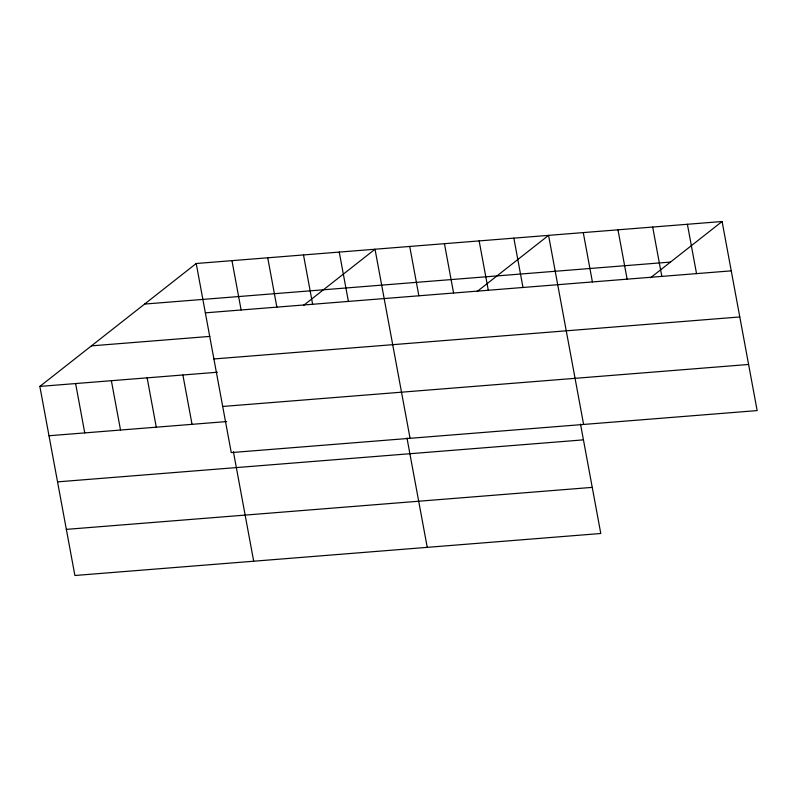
<?xml version="1.0" encoding="UTF-8"?>
<svg xmlns="http://www.w3.org/2000/svg" width="797" height="797" viewBox="0 0 797 797"><rect width="100%" height="100%" fill="white"/><g stroke="black" fill="none" stroke-linecap="round" stroke-linejoin="round"><path stroke-width="1.2" d="M580.515 424.094L600.789 533.492L74.898 575.494L39.85 386.415L196.211 263.508L722.102 221.506L757.15 410.585L231.25 452.586L196.211 263.508M303.478 305.46L375.018 249.232L410.057 438.31M477.024 291.592L548.565 235.364L583.603 424.442M650.571 277.735L722.102 221.506M144.616 304.065L670.506 262.064M205.357 312.842L731.247 270.85M91.446 345.858L209.83 336.404M213.905 358.959L739.795 316.957M39.85 386.415L217.422 372.229M222.712 406.47L748.602 364.468M48.996 435.75L226.567 421.573M57.543 481.866L583.434 439.864M66.35 529.377L592.241 487.375M687.393 224.276L696.538 273.62M652.683 227.055L661.829 276.39M617.984 229.825L627.119 279.159M583.274 232.594L592.41 281.939M513.856 238.144L522.991 287.478M479.146 240.913L488.292 290.247M444.437 243.683L453.583 293.027M409.728 246.452L418.873 295.797M406.968 437.952L427.242 547.35M339.253 252.081L348.399 301.425M303.498 254.94L312.633 304.275M267.732 257.8L276.878 307.134M231.967 260.649L241.112 309.993M233.421 451.809L253.695 561.218M182.892 374.988L192.037 424.333M147.136 377.848L156.282 427.182M111.371 380.707L120.516 430.041M75.615 383.556L84.751 432.901"/></g></svg>
